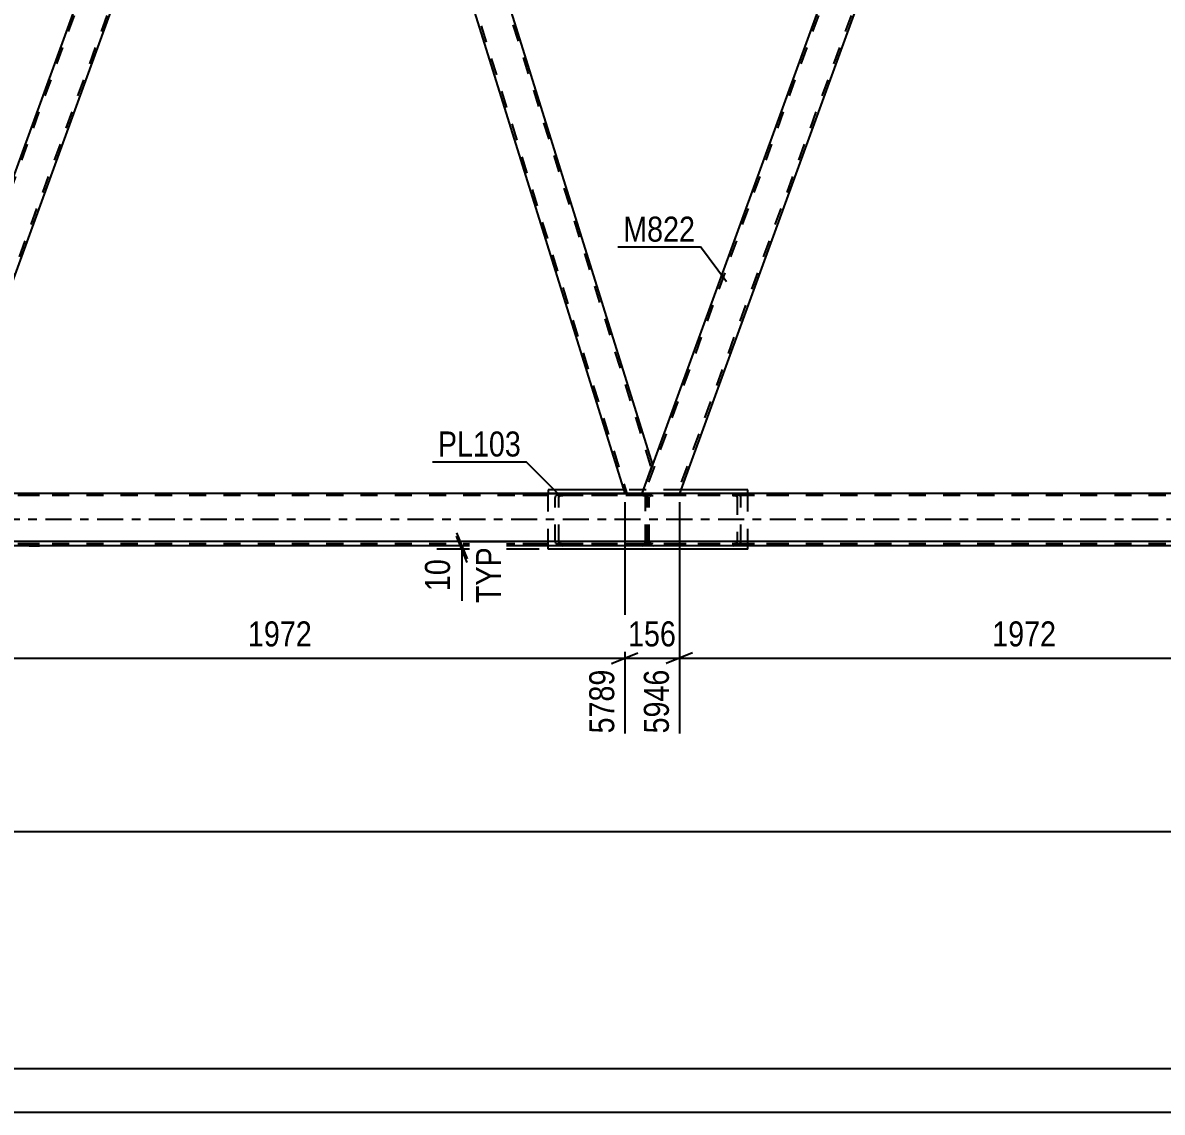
# Model space of a CAD drawing. Header units: millimetres. Extents: x -857 to 332, y -866 to -25.
# Drawn here: x -684.7 to -554.4, y -866.1 to -741.4 of the extents above; entities that cross this region are included whole.
import ezdxf

# ---------------------------------------------------------------- set-up
doc = ezdxf.new("R2010")
doc.units = ezdxf.units.MM
doc.linetypes.add('DXK_LINE_DOT2', pattern=[3.9198, 1.9599, -1.9599])
doc.linetypes.add('DXK_LINE_DOT3', pattern=[5.9187, 2.979, -0.9799, 0.9799, -0.9799])
doc.styles.add('Arial Narrow', font='ARIALN.TTF', dxfattribs={"height": 0.2})

# ---------------------------------------------------------------- blocks, each defined once
blk = doc.blocks.new('Unknown-570388934-1134')
at = {"color": 5, "linetype": 'Continuous'}
for p, q in [((-851.65, -861.05), (327.35, -861.05)), ((-856.65, -866.05), (332.35, -866.05))]:
    blk.add_line(p, q, dxfattribs=at)
blk = doc.blocks.new('Part-570388934-6711 - 6647')
at = {"color": 2, "linetype": 'Continuous'}
for p, q in [((-126.82, -795.23), (-804.16, -795.23)), ((-126.82, -801.23), (-804.16, -801.23))]:
    blk.add_line(p, q, dxfattribs=at)
at = {"color": 7, "linetype": 'DXK_LINE_DOT2'}
for p, q in [((-122.82, -795.47), (-804.16, -795.47)), ((-122.82, -800.99), (-804.16, -800.99))]:
    blk.add_line(p, q, dxfattribs=at)
at = {"color": 7, "linetype": 'DXK_LINE_DOT3'}
blk.add_line((-122.82, -798.23), (-804.16, -798.23), dxfattribs=at)
blk = doc.blocks.new('Part-570388934-6989 - 6647')
at = {"color": 7, "linetype": 'DXK_LINE_DOT2'}
for p, q in [((-569.6, -674.23), (-613.64, -795.23)), ((-565.86, -674.23), (-609.9, -795.23)), ((-565.6, -674.23), (-567.15, -678.48)), ((-612.71, -791.98), (-613.9, -795.23)), ((-609.64, -795.23), (-613.9, -795.23))]:
    blk.add_line(p, q, dxfattribs=at)
at = {"color": 2, "linetype": 'Continuous'}
for p, q in [((-569.86, -674.23), (-612.71, -791.98)), ((-569.86, -674.23), (-565.6, -674.23)), ((-567.15, -678.48), (-609.64, -795.23))]:
    blk.add_line(p, q, dxfattribs=at)
blk = doc.blocks.new('Part-570388934-7006 - 6647')
at = {"color": 2, "linetype": 'Continuous'}
for p, q in [((-650.73, -674.23), (-652.28, -678.48)), ((-649.42, -674.23), (-650.73, -674.23)), ((-649.42, -674.23), (-612.71, -791.98)), ((-652.28, -678.48), (-615.89, -795.23)), ((-613.9, -795.23), (-612.71, -791.98))]:
    blk.add_line(p, q, dxfattribs=at)
at = {"color": 7, "linetype": 'DXK_LINE_DOT2'}
for p, q in [((-649.67, -674.23), (-612.85, -792.35)), ((-652.15, -678.11), (-615.64, -795.23)), ((-612.71, -791.98), (-612.99, -792.72)), ((-615.89, -795.23), (-613.9, -795.23))]:
    blk.add_line(p, q, dxfattribs=at)
blk = doc.blocks.new('Part-570388934-7047 - 6647')
at = {"color": 2, "linetype": 'Continuous'}
for p, q in [((-565.6, -674.23), (-567.15, -678.48)), ((-564.28, -674.23), (-565.6, -674.23)), ((-564.28, -674.23), (-527.58, -791.98)), ((-567.15, -678.48), (-530.76, -795.23)), ((-528.76, -795.23), (-527.58, -791.98))]:
    blk.add_line(p, q, dxfattribs=at)
at = {"color": 7, "linetype": 'DXK_LINE_DOT2'}
for p, q in [((-564.53, -674.23), (-527.72, -792.35)), ((-530.51, -795.23), (-567.01, -678.11)), ((-527.58, -791.98), (-527.85, -792.72)), ((-530.76, -795.23), (-528.76, -795.23))]:
    blk.add_line(p, q, dxfattribs=at)
blk = doc.blocks.new('Part-570388934-7187 - 6647')
at = {"color": 7, "linetype": 'DXK_LINE_DOT2'}
for p, q in [((-695.78, -801.23), (-695.78, -795.23)), ((-682.84, -795.23), (-695.78, -795.23)), ((-682.84, -795.47), (-695.78, -795.47)), ((-688.27, -795.26), (-688.6, -795.23)), ((-688.6, -795.47), (-688.44, -795.49)), ((-688.2, -795.62), (-688.17, -795.71)), ((-688.17, -800.75), (-688.17, -795.71)), ((-687.73, -795.71), (-687.8, -795.52)), ((-687.73, -800.75), (-687.73, -795.71)), ((-682.84, -800.99), (-695.78, -800.99)), ((-695.78, -801.23), (-682.84, -801.23)), ((-688.44, -800.97), (-688.6, -800.99)), ((-688.6, -801.23), (-688.27, -801.19)), ((-688.17, -800.75), (-688.2, -800.84)), ((-687.8, -800.93), (-687.73, -800.75))]:
    blk.add_line(p, q, dxfattribs=at)
for centre, radius, start, end in [((-688.5, -795.89), 0.409, 41.9361, 80.4818), ((-688.41, -796.07), 0.817, 41.9361, 80.4818), ((-688.5, -800.57), 0.409, 279.5183, 318.064), ((-688.41, -800.39), 0.817, 279.5183, 318.064)]:
    blk.add_arc(centre, radius, start, end, dxfattribs=at)
blk = doc.blocks.new('Part-570388934-7195 - 6647')
at = {"color": 7, "linetype": 'DXK_LINE_DOT2'}
for p, q in [((-654.74, -674.23), (-698.78, -795.23)), ((-650.99, -674.23), (-695.03, -795.23)), ((-650.73, -674.23), (-652.28, -678.48)), ((-697.85, -791.98), (-699.03, -795.23)), ((-694.77, -795.23), (-699.03, -795.23))]:
    blk.add_line(p, q, dxfattribs=at)
at = {"color": 2, "linetype": 'Continuous'}
for p, q in [((-654.99, -674.23), (-697.85, -791.98)), ((-654.99, -674.23), (-650.73, -674.23)), ((-652.28, -678.48), (-694.77, -795.23))]:
    blk.add_line(p, q, dxfattribs=at)
blk = doc.blocks.new('Part-570388934-7202 - 6647')
at = {"color": 2, "linetype": 'Continuous'}
for p, q in [((-616.02, -794.83), (-624.66, -794.83)), ((-624.66, -794.83), (-624.66, -795.23)), ((-601.8, -794.83), (-609.5, -794.83)), ((-601.8, -795.23), (-601.8, -794.83)), ((-624.66, -801.63), (-624.66, -801.23)), ((-601.8, -801.63), (-601.8, -801.23)), ((-601.8, -801.63), (-624.66, -801.63))]:
    blk.add_line(p, q, dxfattribs=at)
at = {"color": 7, "linetype": 'DXK_LINE_DOT2'}
for p, q in [((-609.5, -794.83), (-616.02, -794.83)), ((-624.66, -801.23), (-624.66, -795.23)), ((-601.8, -801.23), (-601.8, -795.23))]:
    blk.add_line(p, q, dxfattribs=at)
blk = doc.blocks.new('Part-570388934-7212 - 6647')
at = {"color": 7, "linetype": 'DXK_LINE_DOT2'}
for p, q in [((-613.45, -795.52), (-613.51, -795.71)), ((-613.51, -800.75), (-613.51, -795.71)), ((-613.08, -795.71), (-613.04, -795.62)), ((-613.08, -800.75), (-613.08, -795.71)), ((-612.64, -795.23), (-612.98, -795.26)), ((-612.81, -795.49), (-612.64, -795.47)), ((-597.71, -795.23), (-612.64, -795.23)), ((-597.71, -795.47), (-612.64, -795.47)), ((-603.14, -795.26), (-603.47, -795.23)), ((-603.47, -795.47), (-603.3, -795.49)), ((-603.07, -795.62), (-603.03, -795.71)), ((-603.03, -795.71), (-603.03, -800.75)), ((-602.6, -795.71), (-602.66, -795.52)), ((-602.6, -800.75), (-602.6, -795.71)), ((-613.51, -800.75), (-613.45, -800.93)), ((-613.04, -800.84), (-613.08, -800.75)), ((-612.98, -801.19), (-612.64, -801.23)), ((-612.64, -800.99), (-612.81, -800.97)), ((-597.71, -800.99), (-612.64, -800.99)), ((-597.71, -801.23), (-612.64, -801.23)), ((-603.3, -800.97), (-603.47, -800.99)), ((-603.47, -801.23), (-603.14, -801.19)), ((-603.03, -800.75), (-603.07, -800.84)), ((-602.66, -800.93), (-602.6, -800.75))]:
    blk.add_line(p, q, dxfattribs=at)
for centre, radius, start, end in [((-612.84, -796.07), 0.817, 99.5183, 138.064), ((-612.74, -795.89), 0.409, 99.5183, 138.064), ((-603.37, -795.89), 0.409, 41.9361, 80.4818), ((-603.27, -796.07), 0.817, 41.9361, 80.4818), ((-612.84, -800.38), 0.817, 221.9361, 260.4818), ((-612.74, -800.57), 0.409, 221.9361, 260.4818), ((-603.37, -800.57), 0.409, 279.5183, 318.064), ((-603.27, -800.38), 0.817, 279.5183, 318.064)]:
    blk.add_arc(centre, radius, start, end, dxfattribs=at)
blk = doc.blocks.new('Part-570388934-7239 - 6647')
at = {"color": 7, "linetype": 'DXK_LINE_DOT2'}
for p, q in [((-628.75, -795.23), (-613.81, -795.23)), ((-613.81, -795.47), (-628.75, -795.47)), ((-623.79, -795.52), (-623.86, -795.71)), ((-623.86, -800.75), (-623.86, -795.71)), ((-623.42, -795.71), (-623.39, -795.62)), ((-623.42, -800.75), (-623.42, -795.71)), ((-622.98, -795.23), (-623.32, -795.26)), ((-623.15, -795.49), (-622.98, -795.47)), ((-613.81, -795.23), (-613.51, -795.26)), ((-613.81, -795.47), (-613.64, -795.49)), ((-613.64, -795.49), (-613.5, -795.54)), ((-613.51, -801.2), (-613.51, -795.26)), ((-613.5, -795.26), (-613.51, -795.26)), ((-613.35, -795.37), (-613.5, -795.26)), ((-613.5, -800.92), (-613.5, -795.54)), ((-613.5, -795.54), (-613.46, -795.62)), ((-613.46, -795.62), (-613.44, -795.71)), ((-613.44, -800.75), (-613.44, -795.71)), ((-613.26, -795.52), (-613.35, -795.37)), ((-613.23, -795.71), (-613.26, -795.52)), ((-613.23, -800.75), (-613.23, -795.71)), ((-613.81, -800.99), (-628.75, -800.99)), ((-613.81, -801.23), (-628.75, -801.23)), ((-623.86, -800.75), (-623.79, -800.93)), ((-623.39, -800.84), (-623.42, -800.75)), ((-623.32, -801.19), (-622.98, -801.23)), ((-622.98, -800.99), (-623.15, -800.97)), ((-613.64, -800.97), (-613.81, -800.99)), ((-613.81, -801.23), (-613.51, -801.2)), ((-613.5, -800.92), (-613.64, -800.97)), ((-613.51, -801.2), (-613.5, -801.19)), ((-613.46, -800.84), (-613.5, -800.92)), ((-613.5, -801.19), (-613.35, -801.09)), ((-613.44, -800.75), (-613.46, -800.84)), ((-613.35, -801.09), (-613.26, -800.93)), ((-613.26, -800.93), (-613.23, -800.75))]:
    blk.add_line(p, q, dxfattribs=at)
for centre, radius, start, end in [((-623.18, -796.07), 0.817, 99.5183, 138.064), ((-623.08, -795.89), 0.409, 99.5183, 138.064), ((-623.18, -800.39), 0.817, 221.9361, 260.4818), ((-623.08, -800.57), 0.409, 221.9361, 260.4818)]:
    blk.add_arc(centre, radius, start, end, dxfattribs=at)
blk = doc.blocks.new('StraightDimension-570388934-7368 - 6647')
at = {"color": 7, "linetype": 'Continuous'}
for p, q in [((-635.13, -799.73), (-633.93, -802.73)), ((-633.93, -803.13), (-635.13, -800.13)), ((-625.66, -801.23), (-637.38, -801.23)), ((-634.53, -801.63), (-634.53, -801.23)), ((-625.66, -801.63), (-637.38, -801.63)), ((-634.53, -801.63), (-634.53, -807.53)), ((-634.53, -801.63), (-634.53, -807.53))]:
    blk.add_line(p, q, dxfattribs=at)
at = {"color": 0, "linetype": 'Continuous'}
blk.add_wipeout([(-629.43, -800.79), (-633.63, -800.79), (-633.63, -808.38), (-629.43, -808.38)], dxfattribs=at)
at = {"color": 0}
blk.add_wipeout([(-635.28, -802.15), (-639.48, -802.15), (-639.48, -807.01), (-635.28, -807.01)], dxfattribs=at)
at = {"color": 3, "linetype": 'Continuous', "style": 'Arial Narrow'}
blk.add_text('TYP', height=2.863, rotation=90.0002, dxfattribs=at).set_placement((-630.03, -807.78))
at = {"color": 3, "style": 'Arial Narrow'}
blk.add_text('10', height=2.863, rotation=90.0002, dxfattribs=at).set_placement((-635.88, -806.41))
blk = doc.blocks.new('StraightDimension-570388934-7460 - 6647')
at = {"color": 7, "linetype": 'Continuous'}
for p, q in [((-694.77, -796.23), (-694.77, -822.7)), ((-615.89, -796.23), (-615.89, -822.7)), ((-693.27, -813.49), (-696.27, -814.69)), ((-694.77, -814.09), (-615.89, -814.09)), ((-617.39, -814.69), (-614.39, -813.49))]:
    blk.add_line(p, q, dxfattribs=at)
at = {"color": 0}
blk.add_wipeout([(-651.08, -813.34), (-651.08, -809.14), (-659.59, -809.14), (-659.59, -813.34)], dxfattribs=at)
at = {"color": 3, "style": 'Arial Narrow'}
blk.add_text('1972', height=2.863, dxfattribs=at).set_placement((-658.99, -812.74))
at = {"color": 0, "linetype": 'Continuous'}
blk.add_wipeout([(-616.49, -814.79), (-620.69, -814.79), (-620.69, -823.3), (-616.49, -823.3)], dxfattribs=at)
at = {"color": 3, "linetype": 'Continuous', "style": 'Arial Narrow'}
blk.add_text('5789', height=2.863, rotation=90.0002, dxfattribs=at).set_placement((-617.09, -822.7))
blk = doc.blocks.new('StraightDimension-570388934-7389 - 6647')
at = {"color": 7, "linetype": 'Continuous'}
blk.add_line((-817.06, -833.94), (-83.75, -833.94), dxfattribs=at)
blk = doc.blocks.new('StraightDimension-570388934-7479 - 6647')
at = {"color": 7, "linetype": 'Continuous'}
for p, q in [((-615.89, -796.23), (-615.89, -822.7)), ((-609.64, -796.23), (-609.64, -822.7)), ((-617.39, -814.69), (-614.39, -813.49)), ((-615.89, -814.09), (-609.64, -814.09)), ((-608.14, -813.49), (-611.14, -814.69))]:
    blk.add_line(p, q, dxfattribs=at)
at = {"color": 0}
blk.add_wipeout([(-609.42, -813.34), (-609.42, -809.14), (-616.11, -809.14), (-616.11, -813.34)], dxfattribs=at)
at = {"color": 0, "linetype": 'Continuous'}
blk.add_wipeout([(-610.24, -814.79), (-614.44, -814.79), (-614.44, -823.3), (-610.24, -823.3)], dxfattribs=at)
at = {"color": 3, "style": 'Arial Narrow'}
blk.add_text('156', height=2.863, dxfattribs=at).set_placement((-615.51, -812.74))
at = {"color": 3, "linetype": 'Continuous', "style": 'Arial Narrow'}
blk.add_text('5946', height=2.863, rotation=90.0002, dxfattribs=at).set_placement((-610.84, -822.7))
blk = doc.blocks.new('StraightDimension-570388934-7498 - 6647')
at = {"color": 7, "linetype": 'Continuous'}
for p, q in [((-609.64, -796.23), (-609.64, -822.7)), ((-530.76, -796.23), (-530.76, -822.7)), ((-608.14, -813.49), (-611.14, -814.69)), ((-609.64, -814.09), (-530.76, -814.09)), ((-532.26, -814.69), (-529.26, -813.49))]:
    blk.add_line(p, q, dxfattribs=at)
at = {"color": 0}
blk.add_wipeout([(-565.94, -813.34), (-565.94, -809.14), (-574.45, -809.14), (-574.45, -813.34)], dxfattribs=at)
at = {"color": 3, "style": 'Arial Narrow'}
blk.add_text('1972', height=2.863, dxfattribs=at).set_placement((-573.85, -812.74))
at = {"color": 0, "linetype": 'Continuous'}
blk.add_wipeout([(-531.36, -814.79), (-535.56, -814.79), (-535.56, -823.3), (-531.36, -823.3)], dxfattribs=at)
at = {"color": 3, "linetype": 'Continuous', "style": 'Arial Narrow'}
blk.add_text('7918', height=2.863, rotation=90.0002, dxfattribs=at).set_placement((-531.96, -822.7))
blk = doc.blocks.new('StraightDimension-570388934-8194 - 6647')
at = {"color": 7, "linetype": 'Continuous'}
blk.add_line((-718.63, -800.71), (-206.91, -800.71), dxfattribs=at)
blk = doc.blocks.new('Mark-570388934-6985 - 6647')
at = {"color": 0}
blk.add_wipeout([(-607.84, -766.42), (-607.84, -763.42), (-616.06, -763.42), (-616.06, -766.42)], dxfattribs=at)
blk.add_wipeout([(-607.84, -766.42), (-607.84, -763.42), (-616.06, -763.42), (-616.06, -766.42)], dxfattribs=at)
at = {"color": 30, "linetype": 'Continuous'}
for p in [(-616.66, -767.02), (-604.23, -771.02)]:
    blk.add_line(p, (-607.24, -767.02), dxfattribs=at)
at = {"color": 3, "style": 'Arial Narrow'}
blk.add_text('M822', height=2.863, dxfattribs=at).set_placement((-616.06, -766.42))
blk = doc.blocks.new('Mark-570388934-7198 - 6647')
at = {"color": 0}
blk.add_wipeout([(-627.76, -791.01), (-627.76, -788.01), (-637.26, -788.01), (-637.26, -791.01)], dxfattribs=at)
blk.add_wipeout([(-627.76, -791.01), (-627.76, -788.01), (-637.26, -788.01), (-637.26, -791.01)], dxfattribs=at)
at = {"color": 30, "linetype": 'Continuous'}
for p in [(-637.86, -791.61), (-623.62, -795.15)]:
    blk.add_line(p, (-627.16, -791.61), dxfattribs=at)
at = {"color": 3, "style": 'Arial Narrow'}
blk.add_text('PL103', height=2.863, dxfattribs=at).set_placement((-637.26, -791.01))

msp = doc.modelspace()

# ---------------------------------------------------------------- block references
for name in ['Unknown-570388934-1134', 'Part-570388934-7195 - 6647', 'Part-570388934-7006 - 6647', 'Part-570388934-6989 - 6647', 'Part-570388934-7047 - 6647', 'Part-570388934-7202 - 6647', 'Part-570388934-6711 - 6647', 'Part-570388934-7187 - 6647', 'Part-570388934-7239 - 6647', 'Part-570388934-7212 - 6647']:
    msp.add_blockref(name, (0, 0))

# ---------------------------------------------------------------- next in the draw order: block references
msp.add_blockref('StraightDimension-570388934-7368 - 6647', (0, 0))

# ---------------------------------------------------------------- next in the draw order: block references
msp.add_blockref('StraightDimension-570388934-7460 - 6647', (0, 0))

# ---------------------------------------------------------------- next in the draw order: block references
msp.add_blockref('StraightDimension-570388934-7389 - 6647', (0, 0))

# ---------------------------------------------------------------- next in the draw order: block references
for name in ['Mark-570388934-6985 - 6647', 'Mark-570388934-7198 - 6647', 'StraightDimension-570388934-7479 - 6647']:
    msp.add_blockref(name, (0, 0))

# ---------------------------------------------------------------- next in the draw order: block references
msp.add_blockref('StraightDimension-570388934-7498 - 6647', (0, 0))

# ---------------------------------------------------------------- next in the draw order: block references
msp.add_blockref('StraightDimension-570388934-8194 - 6647', (0, 0))

doc.saveas('drawing.dxf')
